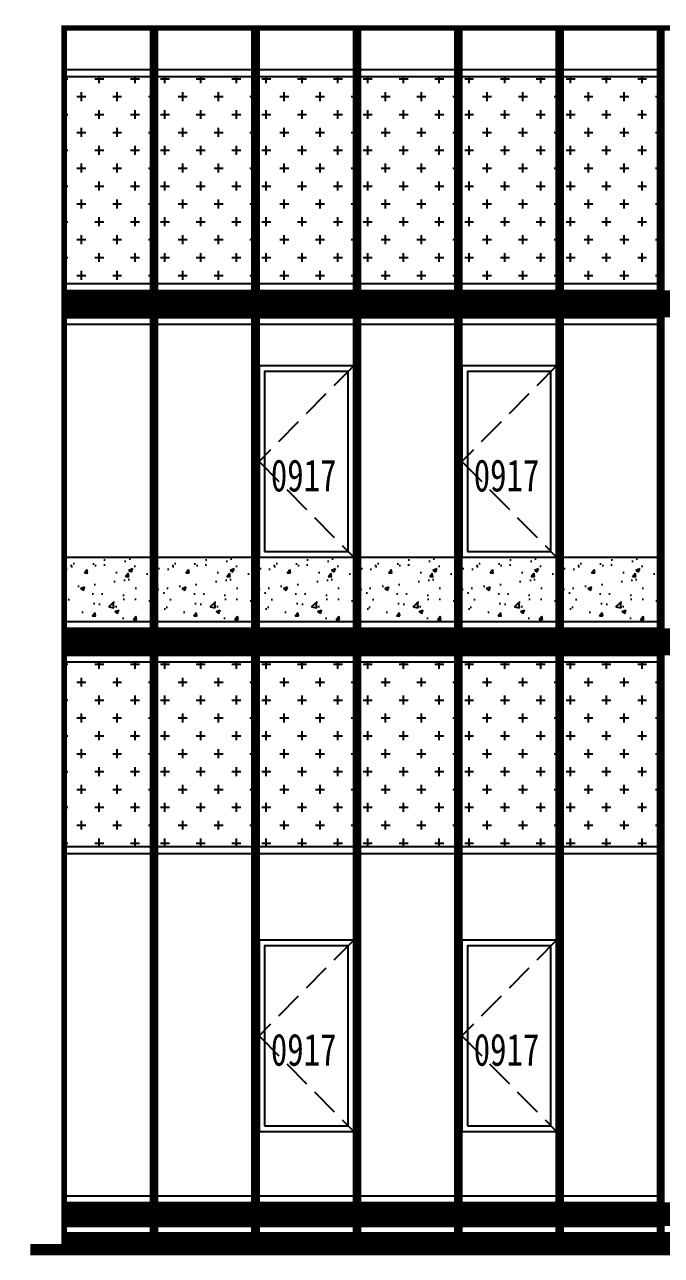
# Model space of a CAD drawing. Extents: x -280168 to 205214, y -148835 to -64913.
# Drawn here: x -154709 to -149059, y -122625 to -111695 of the extents above; entities that cross this region are included whole.
import ezdxf

# ---------------------------------------------------------------- set-up
doc = ezdxf.new("R2010")
doc.units = 0
doc.header["$LTSCALE"] = 1000
doc.header["$MEASUREMENT"] = 0
doc.linetypes.add('DASH', pattern=[0.35, 0.25, -0.1])
doc.layers.add('04-不打印_辅助线', color=165, linetype='Continuous', plot=False)
for name, color, linetype in [('05-填充_156', 156, 'Continuous'), ('05-填充_18', 18, 'Continuous'), ('05-填充_天正', 14, 'Continuous'), ('A-C_玻璃幕墙', 140, 'Continuous'), ('A-C_窗', 140, 'Continuous'), ('D-铝板', 181, 'Continuous'), ('E-立面轮廓', 241, 'Continuous')]:
    doc.layers.add(name, color=color, linetype=linetype)
doc.styles.get("Standard").update_dxf_attribs({"font": 'STXIHEI_0.TTF', "width": 0.75})

# ---------------------------------------------------------------- blocks, each defined once
blk = doc.blocks.new('A$C63224D34')
for points in [[(-10, -2075), (830, -2075), (830, -375), (-10, -375)], [(40, -2025), (780, -2025), (780, -425), (40, -425)]]:
    blk.add_lwpolyline(points, close=True)
at = {"linetype": 'DASH'}
blk.add_lwpolyline([(830, -375), (-10, -1225), (830, -2075)], dxfattribs=at)
at = {"layer": '04-不打印_辅助线', "width": 0.75}
blk.add_text('0917', height=285.4, dxfattribs=at).set_placement((95, -1491))

msp = doc.modelspace()

# ---------------------------------------------------------------- hatches: boundary and pattern name
at = {"layer": '05-填充_156'}
h = msp.add_hatch(dxfattribs=at)
h.set_pattern_fill('CROSS', color=136, scale=100)
h.set_pattern_definition([(0, (-310137.74, 44827.95), (158.75, 158.75), [79.375, -238.125]), (90, (-310098.05, 44788.27), (-158.75, 158.75), [79.375, -238.125])])
h.paths.add_polyline_path([(-154358.7, -112154.9), (-154358.7, -113994.9), (-153589, -113994.9), (-153589, -112154.9)])
h = msp.add_hatch(dxfattribs=at)
h.set_pattern_fill('CROSS', color=136, scale=100)
h.set_pattern_definition([(0, (-309237.74, 44827.95), (158.75, 158.75), [79.375, -238.125]), (90, (-309198.05, 44788.27), (-158.75, 158.75), [79.375, -238.125])])
h.paths.add_polyline_path([(-153529, -112154.9), (-152689, -112154.9), (-152689, -113994.9), (-153529, -113994.9)])
h = msp.add_hatch(dxfattribs=at)
h.set_pattern_fill('CROSS', color=136, scale=100)
h.set_pattern_definition([(0, (-308337.74, 44827.95), (158.75, 158.75), [79.375, -238.125]), (90, (-308298.05, 44788.27), (-158.75, 158.75), [79.375, -238.125])])
h.paths.add_polyline_path([(-152629, -112154.9), (-151789, -112154.9), (-151789, -113994.9), (-152629, -113994.9)])
h = msp.add_hatch(dxfattribs=at)
h.set_pattern_fill('CROSS', color=136, scale=100)
h.set_pattern_definition([(0, (-307437.74, 44827.95), (158.75, 158.75), [79.375, -238.125]), (90, (-307398.05, 44788.27), (-158.75, 158.75), [79.375, -238.125])])
h.paths.add_polyline_path([(-151729, -112154.9), (-150889, -112154.9), (-150889, -113994.9), (-151729, -113994.9)])
h = msp.add_hatch(dxfattribs=at)
h.set_pattern_fill('CROSS', color=136, scale=100)
h.set_pattern_definition([(0, (-306537.74, 44827.95), (158.75, 158.75), [79.375, -238.125]), (90, (-306498.05, 44788.27), (-158.75, 158.75), [79.375, -238.125])])
h.paths.add_polyline_path([(-150829, -112154.9), (-149989, -112154.9), (-149989, -113994.9), (-150829, -113994.9)])
h = msp.add_hatch(dxfattribs=at)
h.set_pattern_fill('CROSS', color=136, scale=100)
h.set_pattern_definition([(0, (-305637.74, 44827.95), (158.75, 158.75), [79.375, -238.125]), (90, (-305598.05, 44788.27), (-158.75, 158.75), [79.375, -238.125])])
h.paths.add_polyline_path([(-149929, -112154.9), (-149089, -112154.9), (-149089, -113994.9), (-149929, -113994.9)])
h = msp.add_hatch(dxfattribs=at)
h.set_pattern_fill('CROSS', color=136, scale=100)
h.set_pattern_definition([(0, (-310137.74, 39627.95), (158.75, 158.75), [79.375, -238.125]), (90, (-310098.05, 39588.27), (-158.75, 158.75), [79.375, -238.125])])
h.paths.add_polyline_path([(-154358.7, -117354.9), (-154358.7, -118994.9), (-153589, -118994.9), (-153589, -117354.9)])
h = msp.add_hatch(dxfattribs=at)
h.set_pattern_fill('CROSS', color=136, scale=100)
h.set_pattern_definition([(0, (-309237.74, 39627.95), (158.75, 158.75), [79.375, -238.125]), (90, (-309198.05, 39588.27), (-158.75, 158.75), [79.375, -238.125])])
h.paths.add_polyline_path([(-153529, -117354.9), (-152689, -117354.9), (-152689, -118994.9), (-153529, -118994.9)])
h = msp.add_hatch(dxfattribs=at)
h.set_pattern_fill('CROSS', color=136, scale=100)
h.set_pattern_definition([(0, (-308337.74, 39627.95), (158.75, 158.75), [79.375, -238.125]), (90, (-308298.05, 39588.27), (-158.75, 158.75), [79.375, -238.125])])
h.paths.add_polyline_path([(-152629, -117354.9), (-151789, -117354.9), (-151789, -118994.9), (-152629, -118994.9)])
h = msp.add_hatch(dxfattribs=at)
h.set_pattern_fill('CROSS', color=136, scale=100)
h.set_pattern_definition([(0, (-307437.74, 39627.95), (158.75, 158.75), [79.375, -238.125]), (90, (-307398.05, 39588.27), (-158.75, 158.75), [79.375, -238.125])])
h.paths.add_polyline_path([(-151729, -117354.9), (-150889, -117354.9), (-150889, -118994.9), (-151729, -118994.9)])
h = msp.add_hatch(dxfattribs=at)
h.set_pattern_fill('CROSS', color=136, scale=100)
h.set_pattern_definition([(0, (-306537.74, 39627.95), (158.75, 158.75), [79.375, -238.125]), (90, (-306498.05, 39588.27), (-158.75, 158.75), [79.375, -238.125])])
h.paths.add_polyline_path([(-150829, -117354.9), (-149989, -117354.9), (-149989, -118994.9), (-150829, -118994.9)])
h = msp.add_hatch(dxfattribs=at)
h.set_pattern_fill('CROSS', color=136, scale=100)
h.set_pattern_definition([(0, (-305637.74, 39627.95), (158.75, 158.75), [79.375, -238.125]), (90, (-305598.05, 39588.27), (-158.75, 158.75), [79.375, -238.125])])
h.paths.add_polyline_path([(-149929, -117354.9), (-149089, -117354.9), (-149089, -118994.9), (-149929, -118994.9)])
at = {"layer": '05-填充_天正'}
h = msp.add_hatch(dxfattribs=at)
h.set_pattern_fill('AR-CONC', color=256, scale=200)
h.set_pattern_definition([(50, (-310137.74, 44827.95), (364.36934, -31.87817), [38.1, -419.1]), (355, (-310137.74, 44827.95), (-70.48565, 382.1133), [30.48, -335.28]), (100.451, (-310107.38, 44825.3), (293.885, 350.2334), [32.38, -356.18]), (46.1842, (-310137.74, 44929.55), (542.1581, -84.0847), [57.15, -628.65]), (96.6356, (-310092.56, 44922.55), (474.8085, 494.8511), [48.57, -534.27]), (351.184, (-310137.74, 44929.55), (474.8092, 494.8502), [45.72, -502.92]), (21, (-310086.94, 44904.15), (303.22976, -204.53104), [38.1, -419.1]), (326, (-310086.94, 44904.15), (123.60406, 368.37593), [30.48, -335.28]), (71.4514, (-310061.67, 44887.1), (426.833, 163.8457), [32.38, -356.18]), (37.5, (-310137.74, 44827.95), (6.17721, 169.11008), [0, -331.216, 0, -340.36, 0, -336.55]), (7.5, (-310137.74, 44827.95), (133.63933, 200.36115), [0, -194.056, 0, -323.596, 0, -128.27]), (327.5, (-310251.02, 44827.95), (271.18119, -11.45749), [0, -127, 0, -396.24, 0, -525.78]), (317.5, (-310301.82, 44827.95), (296.25836, 50.85298), [0, -165.1, 0, -263.144, 0, -373.38])])
h.paths.add_polyline_path([(-154358.7, -116424.9), (-154358.7, -116994.9), (-153589, -116994.9), (-153589, -116424.9)])
h = msp.add_hatch(dxfattribs=at)
h.set_pattern_fill('AR-CONC', color=256, scale=200)
h.set_pattern_definition([(50, (-309237.74, 44827.95), (364.36934, -31.87817), [38.1, -419.1]), (355, (-309237.74, 44827.95), (-70.48565, 382.1133), [30.48, -335.28]), (100.451, (-309207.38, 44825.3), (293.885, 350.2334), [32.38, -356.18]), (46.1842, (-309237.74, 44929.55), (542.1581, -84.0847), [57.15, -628.65]), (96.6356, (-309192.56, 44922.55), (474.8085, 494.8511), [48.57, -534.27]), (351.184, (-309237.74, 44929.55), (474.8092, 494.8502), [45.72, -502.92]), (21, (-309186.94, 44904.15), (303.22976, -204.53104), [38.1, -419.1]), (326, (-309186.94, 44904.15), (123.60406, 368.37593), [30.48, -335.28]), (71.4514, (-309161.67, 44887.1), (426.833, 163.8457), [32.38, -356.18]), (37.5, (-309237.74, 44827.95), (6.17721, 169.11008), [0, -331.216, 0, -340.36, 0, -336.55]), (7.5, (-309237.74, 44827.95), (133.63933, 200.36115), [0, -194.056, 0, -323.596, 0, -128.27]), (327.5, (-309351.02, 44827.95), (271.18119, -11.45749), [0, -127, 0, -396.24, 0, -525.78]), (317.5, (-309401.82, 44827.95), (296.25836, 50.85298), [0, -165.1, 0, -263.144, 0, -373.38])])
h.paths.add_polyline_path([(-153529, -116424.9), (-152689, -116424.9), (-152689, -116994.9), (-153529, -116994.9)])
h = msp.add_hatch(dxfattribs=at)
h.set_pattern_fill('AR-CONC', color=256, scale=200)
h.set_pattern_definition([(50, (-308337.74, 44827.95), (364.36934, -31.87817), [38.1, -419.1]), (355, (-308337.74, 44827.95), (-70.48565, 382.1133), [30.48, -335.28]), (100.451, (-308307.38, 44825.3), (293.885, 350.2334), [32.38, -356.18]), (46.1842, (-308337.74, 44929.55), (542.1581, -84.0847), [57.15, -628.65]), (96.6356, (-308292.56, 44922.55), (474.8085, 494.8511), [48.57, -534.27]), (351.184, (-308337.74, 44929.55), (474.8092, 494.8502), [45.72, -502.92]), (21, (-308286.94, 44904.15), (303.22976, -204.53104), [38.1, -419.1]), (326, (-308286.94, 44904.15), (123.60406, 368.37593), [30.48, -335.28]), (71.4514, (-308261.67, 44887.1), (426.833, 163.8457), [32.38, -356.18]), (37.5, (-308337.74, 44827.95), (6.17721, 169.11008), [0, -331.216, 0, -340.36, 0, -336.55]), (7.5, (-308337.74, 44827.95), (133.63933, 200.36115), [0, -194.056, 0, -323.596, 0, -128.27]), (327.5, (-308451.02, 44827.95), (271.18119, -11.45749), [0, -127, 0, -396.24, 0, -525.78]), (317.5, (-308501.82, 44827.95), (296.25836, 50.85298), [0, -165.1, 0, -263.144, 0, -373.38])])
h.paths.add_polyline_path([(-152629, -116424.9), (-151789, -116424.9), (-151789, -116994.9), (-152629, -116994.9)])
h = msp.add_hatch(dxfattribs=at)
h.set_pattern_fill('AR-CONC', color=256, scale=200)
h.set_pattern_definition([(50, (-307437.74, 44827.95), (364.36934, -31.87817), [38.1, -419.1]), (355, (-307437.74, 44827.95), (-70.48565, 382.1133), [30.48, -335.28]), (100.451, (-307407.38, 44825.3), (293.885, 350.2334), [32.38, -356.18]), (46.1842, (-307437.74, 44929.55), (542.1581, -84.0847), [57.15, -628.65]), (96.6356, (-307392.56, 44922.55), (474.8085, 494.8511), [48.57, -534.27]), (351.184, (-307437.74, 44929.55), (474.8092, 494.8502), [45.72, -502.92]), (21, (-307386.94, 44904.15), (303.22976, -204.53104), [38.1, -419.1]), (326, (-307386.94, 44904.15), (123.60406, 368.37593), [30.48, -335.28]), (71.4514, (-307361.67, 44887.1), (426.833, 163.8457), [32.38, -356.18]), (37.5, (-307437.74, 44827.95), (6.17721, 169.11008), [0, -331.216, 0, -340.36, 0, -336.55]), (7.5, (-307437.74, 44827.95), (133.63933, 200.36115), [0, -194.056, 0, -323.596, 0, -128.27]), (327.5, (-307551.02, 44827.95), (271.18119, -11.45749), [0, -127, 0, -396.24, 0, -525.78]), (317.5, (-307601.82, 44827.95), (296.25836, 50.85298), [0, -165.1, 0, -263.144, 0, -373.38])])
h.paths.add_polyline_path([(-151729, -116424.9), (-150889, -116424.9), (-150889, -116994.9), (-151729, -116994.9)])
h = msp.add_hatch(dxfattribs=at)
h.set_pattern_fill('AR-CONC', color=256, scale=200)
h.set_pattern_definition([(50, (-306537.74, 44827.95), (364.36934, -31.87817), [38.1, -419.1]), (355, (-306537.74, 44827.95), (-70.48565, 382.1133), [30.48, -335.28]), (100.451, (-306507.38, 44825.3), (293.885, 350.2334), [32.38, -356.18]), (46.1842, (-306537.74, 44929.55), (542.1581, -84.0847), [57.15, -628.65]), (96.6356, (-306492.56, 44922.55), (474.8085, 494.8511), [48.57, -534.27]), (351.184, (-306537.74, 44929.55), (474.8092, 494.8502), [45.72, -502.92]), (21, (-306486.94, 44904.15), (303.22976, -204.53104), [38.1, -419.1]), (326, (-306486.94, 44904.15), (123.60406, 368.37593), [30.48, -335.28]), (71.4514, (-306461.67, 44887.1), (426.833, 163.8457), [32.38, -356.18]), (37.5, (-306537.74, 44827.95), (6.17721, 169.11008), [0, -331.216, 0, -340.36, 0, -336.55]), (7.5, (-306537.74, 44827.95), (133.63933, 200.36115), [0, -194.056, 0, -323.596, 0, -128.27]), (327.5, (-306651.02, 44827.95), (271.18119, -11.45749), [0, -127, 0, -396.24, 0, -525.78]), (317.5, (-306701.82, 44827.95), (296.25836, 50.85298), [0, -165.1, 0, -263.144, 0, -373.38])])
h.paths.add_polyline_path([(-150829, -116424.9), (-149989, -116424.9), (-149989, -116994.9), (-150829, -116994.9)])
h = msp.add_hatch(dxfattribs=at)
h.set_pattern_fill('AR-CONC', color=256, scale=200)
h.set_pattern_definition([(50, (-305637.74, 44827.95), (364.36934, -31.87817), [38.1, -419.1]), (355, (-305637.74, 44827.95), (-70.48565, 382.1133), [30.48, -335.28]), (100.451, (-305607.38, 44825.3), (293.885, 350.2334), [32.38, -356.18]), (46.1842, (-305637.74, 44929.55), (542.1581, -84.0847), [57.15, -628.65]), (96.6356, (-305592.56, 44922.55), (474.8085, 494.8511), [48.57, -534.27]), (351.184, (-305637.74, 44929.55), (474.8092, 494.8502), [45.72, -502.92]), (21, (-305586.94, 44904.15), (303.22976, -204.53104), [38.1, -419.1]), (326, (-305586.94, 44904.15), (123.60406, 368.37593), [30.48, -335.28]), (71.4514, (-305561.67, 44887.1), (426.833, 163.8457), [32.38, -356.18]), (37.5, (-305637.74, 44827.95), (6.17721, 169.11008), [0, -331.216, 0, -340.36, 0, -336.55]), (7.5, (-305637.74, 44827.95), (133.63933, 200.36115), [0, -194.056, 0, -323.596, 0, -128.27]), (327.5, (-305751.02, 44827.95), (271.18119, -11.45749), [0, -127, 0, -396.24, 0, -525.78]), (317.5, (-305801.82, 44827.95), (296.25836, 50.85298), [0, -165.1, 0, -263.144, 0, -373.38])])
h.paths.add_polyline_path([(-149929, -116424.9), (-149089, -116424.9), (-149089, -116994.9), (-149929, -116994.9)])

# ---------------------------------------------------------------- linework, layer by layer
msp.add_line((-144756.2, -122524.9), (-154358.7, -122524.9))
at = {"layer": '05-填充_18'}
for points, const_width in [([(-153559, -122424.9), (-153559, -111724.9)], 60), ([(-152659, -122424.9), (-152659, -111724.9)], 60), ([(-151759, -122424.9), (-151759, -111724.9)], 60), ([(-150859, -122424.9), (-150859, -111724.9)], 60), ([(-149959, -122424.9), (-149959, -111724.9)], 60), ([(-149059, -122424.9), (-149059, -111724.9)], 60), ([(-154358.7, -114174.9), (-153589, -114174.9)], 240), ([(-153529, -114174.9), (-152689, -114174.9)], 240), ([(-152629, -114174.9), (-151789, -114174.9)], 240), ([(-151729, -114174.9), (-150889, -114174.9)], 240), ([(-150829, -114174.9), (-149989, -114174.9)], 240), ([(-149929, -114174.9), (-149089, -114174.9)], 240), ([(-149029, -114174.9), (-148189, -114174.9)], 240), ([(-154358.7, -117174.9), (-153589, -117174.9)], 240), ([(-153529, -117174.9), (-152689, -117174.9)], 240), ([(-152629, -117174.9), (-151789, -117174.9)], 240), ([(-151729, -117174.9), (-150889, -117174.9)], 240), ([(-150829, -117174.9), (-149989, -117174.9)], 240), ([(-149929, -117174.9), (-149089, -117174.9)], 240), ([(-149029, -117174.9), (-148189, -117174.9)], 240), ([(-154358.7, -122259.9), (-153589, -122259.9)], 210), ([(-153529, -122259.9), (-152689, -122259.9)], 210), ([(-152629, -122259.9), (-151789, -122259.9)], 210), ([(-151729, -122259.9), (-150889, -122259.9)], 210), ([(-150829, -122259.9), (-149989, -122259.9)], 210), ([(-149929, -122259.9), (-149089, -122259.9)], 210), ([(-149029, -122259.9), (-148189, -122259.9)], 210), ([(-154358.7, -122474.9), (-144756.2, -122474.9)], 100)]:
    msp.add_lwpolyline(points, dxfattribs=dict(at, const_width=const_width))
at = {"layer": 'A-C_玻璃幕墙'}
for p, q in [((-154358.7, -112094.9), (-153589, -112094.9)), ((-153529, -112094.9), (-152689, -112094.9)), ((-152629, -112094.9), (-151789, -112094.9)), ((-151729, -112094.9), (-150889, -112094.9)), ((-150829, -112094.9), (-149989, -112094.9)), ((-149929, -112094.9), (-149089, -112094.9)), ((-154358.7, -112154.9), (-153589, -112154.9)), ((-153529, -112154.9), (-152689, -112154.9)), ((-152629, -112154.9), (-151789, -112154.9)), ((-151729, -112154.9), (-150889, -112154.9)), ((-150829, -112154.9), (-149989, -112154.9)), ((-149929, -112154.9), (-149089, -112154.9)), ((-154358.7, -113994.9), (-153589, -113994.9)), ((-153529, -113994.9), (-152689, -113994.9)), ((-152629, -113994.9), (-151789, -113994.9)), ((-151729, -113994.9), (-150889, -113994.9)), ((-150829, -113994.9), (-149989, -113994.9)), ((-149929, -113994.9), (-149089, -113994.9)), ((-154358.7, -114054.9), (-153589, -114054.9)), ((-153529, -114054.9), (-152689, -114054.9)), ((-152629, -114054.9), (-151789, -114054.9)), ((-151729, -114054.9), (-150889, -114054.9)), ((-150829, -114054.9), (-149989, -114054.9)), ((-149929, -114054.9), (-149089, -114054.9)), ((-154358.7, -114294.9), (-153589, -114294.9)), ((-153529, -114294.9), (-152689, -114294.9)), ((-152629, -114294.9), (-151789, -114294.9)), ((-151729, -114294.9), (-150889, -114294.9)), ((-150829, -114294.9), (-149989, -114294.9)), ((-149929, -114294.9), (-149089, -114294.9)), ((-154358.7, -114354.9), (-153589, -114354.9)), ((-153529, -114354.9), (-152689, -114354.9)), ((-152629, -114354.9), (-151789, -114354.9)), ((-151729, -114354.9), (-150889, -114354.9)), ((-150829, -114354.9), (-149989, -114354.9)), ((-149929, -114354.9), (-149089, -114354.9)), ((-154358.7, -116424.9), (-153589, -116424.9)), ((-153529, -116424.9), (-152689, -116424.9)), ((-152629, -116424.9), (-151789, -116424.9)), ((-151729, -116424.9), (-150889, -116424.9)), ((-150829, -116424.9), (-149989, -116424.9)), ((-149929, -116424.9), (-149089, -116424.9)), ((-154358.7, -116994.9), (-153589, -116994.9)), ((-154358.7, -117054.9), (-153589, -117054.9)), ((-153529, -116994.9), (-152689, -116994.9)), ((-153529, -117054.9), (-152689, -117054.9)), ((-152629, -116994.9), (-151789, -116994.9)), ((-152629, -117054.9), (-151789, -117054.9)), ((-151729, -116994.9), (-150889, -116994.9)), ((-151729, -117054.9), (-150889, -117054.9)), ((-150829, -116994.9), (-149989, -116994.9)), ((-150829, -117054.9), (-149989, -117054.9)), ((-149929, -116994.9), (-149089, -116994.9)), ((-149929, -117054.9), (-149089, -117054.9)), ((-154358.7, -117294.9), (-153589, -117294.9)), ((-154358.7, -117354.9), (-153589, -117354.9)), ((-153529, -117294.9), (-152689, -117294.9)), ((-153529, -117354.9), (-152689, -117354.9)), ((-152629, -117294.9), (-151789, -117294.9)), ((-152629, -117354.9), (-151789, -117354.9)), ((-151729, -117294.9), (-150889, -117294.9)), ((-151729, -117354.9), (-150889, -117354.9)), ((-150829, -117294.9), (-149989, -117294.9)), ((-150829, -117354.9), (-149989, -117354.9)), ((-149929, -117294.9), (-149089, -117294.9)), ((-149929, -117354.9), (-149089, -117354.9)), ((-154358.7, -118994.9), (-153589, -118994.9)), ((-153529, -118994.9), (-152689, -118994.9)), ((-152629, -118994.9), (-151789, -118994.9)), ((-151729, -118994.9), (-150889, -118994.9)), ((-150829, -118994.9), (-149989, -118994.9)), ((-149929, -118994.9), (-149089, -118994.9)), ((-154358.7, -119054.9), (-153589, -119054.9)), ((-153529, -119054.9), (-152689, -119054.9)), ((-152629, -119054.9), (-151789, -119054.9)), ((-151729, -119054.9), (-150889, -119054.9)), ((-150829, -119054.9), (-149989, -119054.9)), ((-149929, -119054.9), (-149089, -119054.9)), ((-154358.7, -122094.9), (-153589, -122094.9)), ((-154358.7, -122154.9), (-153589, -122154.9)), ((-153529, -122094.9), (-152689, -122094.9)), ((-153529, -122154.9), (-152689, -122154.9)), ((-152629, -122094.9), (-151789, -122094.9)), ((-152629, -122154.9), (-151789, -122154.9)), ((-151729, -122094.9), (-150889, -122094.9)), ((-151729, -122154.9), (-150889, -122154.9)), ((-150829, -122094.9), (-149989, -122094.9)), ((-150829, -122154.9), (-149989, -122154.9)), ((-149929, -122094.9), (-149089, -122094.9)), ((-149929, -122154.9), (-149089, -122154.9)), ((-154358.7, -122364.9), (-153589, -122364.9)), ((-153529, -122364.9), (-152689, -122364.9)), ((-152629, -122364.9), (-151789, -122364.9)), ((-151729, -122364.9), (-150889, -122364.9)), ((-150829, -122364.9), (-149989, -122364.9)), ((-149929, -122364.9), (-149089, -122364.9)), ((-154358.7, -122424.9), (-153589, -122424.9)), ((-153529, -122424.9), (-152689, -122424.9)), ((-152629, -122424.9), (-151789, -122424.9)), ((-151729, -122424.9), (-150889, -122424.9)), ((-150829, -122424.9), (-149989, -122424.9)), ((-149929, -122424.9), (-149089, -122424.9))]:
    msp.add_line(p, q, dxfattribs=at)
at = {"layer": 'A-C_窗'}
msp.add_line((-154358.7, -122424.9), (-144756.2, -122424.9), dxfattribs=at)
at = {"layer": 'D-铝板'}
for p, q in [((-153589, -122424.9), (-153589, -111724.9)), ((-153529, -122424.9), (-153529, -111724.9)), ((-152689, -122424.9), (-152689, -111724.9)), ((-152629, -122424.9), (-152629, -111724.9)), ((-151789, -122424.9), (-151789, -111724.9)), ((-151729, -122424.9), (-151729, -111724.9)), ((-150889, -122424.9), (-150889, -111724.9)), ((-150829, -122424.9), (-150829, -111724.9)), ((-149989, -122424.9), (-149989, -111724.9)), ((-149929, -122424.9), (-149929, -111724.9)), ((-149089, -122424.9), (-149089, -111724.9))]:
    msp.add_line(p, q, dxfattribs=at)
at = {"layer": 'E-立面轮廓'}
msp.add_line((-154358.7, -122524.9), (-144756.2, -122524.9), dxfattribs=at)
for points, const_width in [([(-144756.2, -122524.9), (-144756.2, -111724.9), (-154358.7, -111724.9), (-154358.7, -122524.9)], 50), ([(-154658.7, -122574.9), (-144456.2, -122574.9)], 100)]:
    msp.add_lwpolyline(points, dxfattribs=dict(at, const_width=const_width))

# ---------------------------------------------------------------- block references
at = {"layer": 'A-C_窗'}
for p in [(-152619.1, -114349.9), (-150819.1, -114349.9), (-152619.1, -119449.9), (-150819.1, -119449.9)]:
    msp.add_blockref('A$C63224D34', p, dxfattribs=at)

doc.saveas('drawing.dxf')
